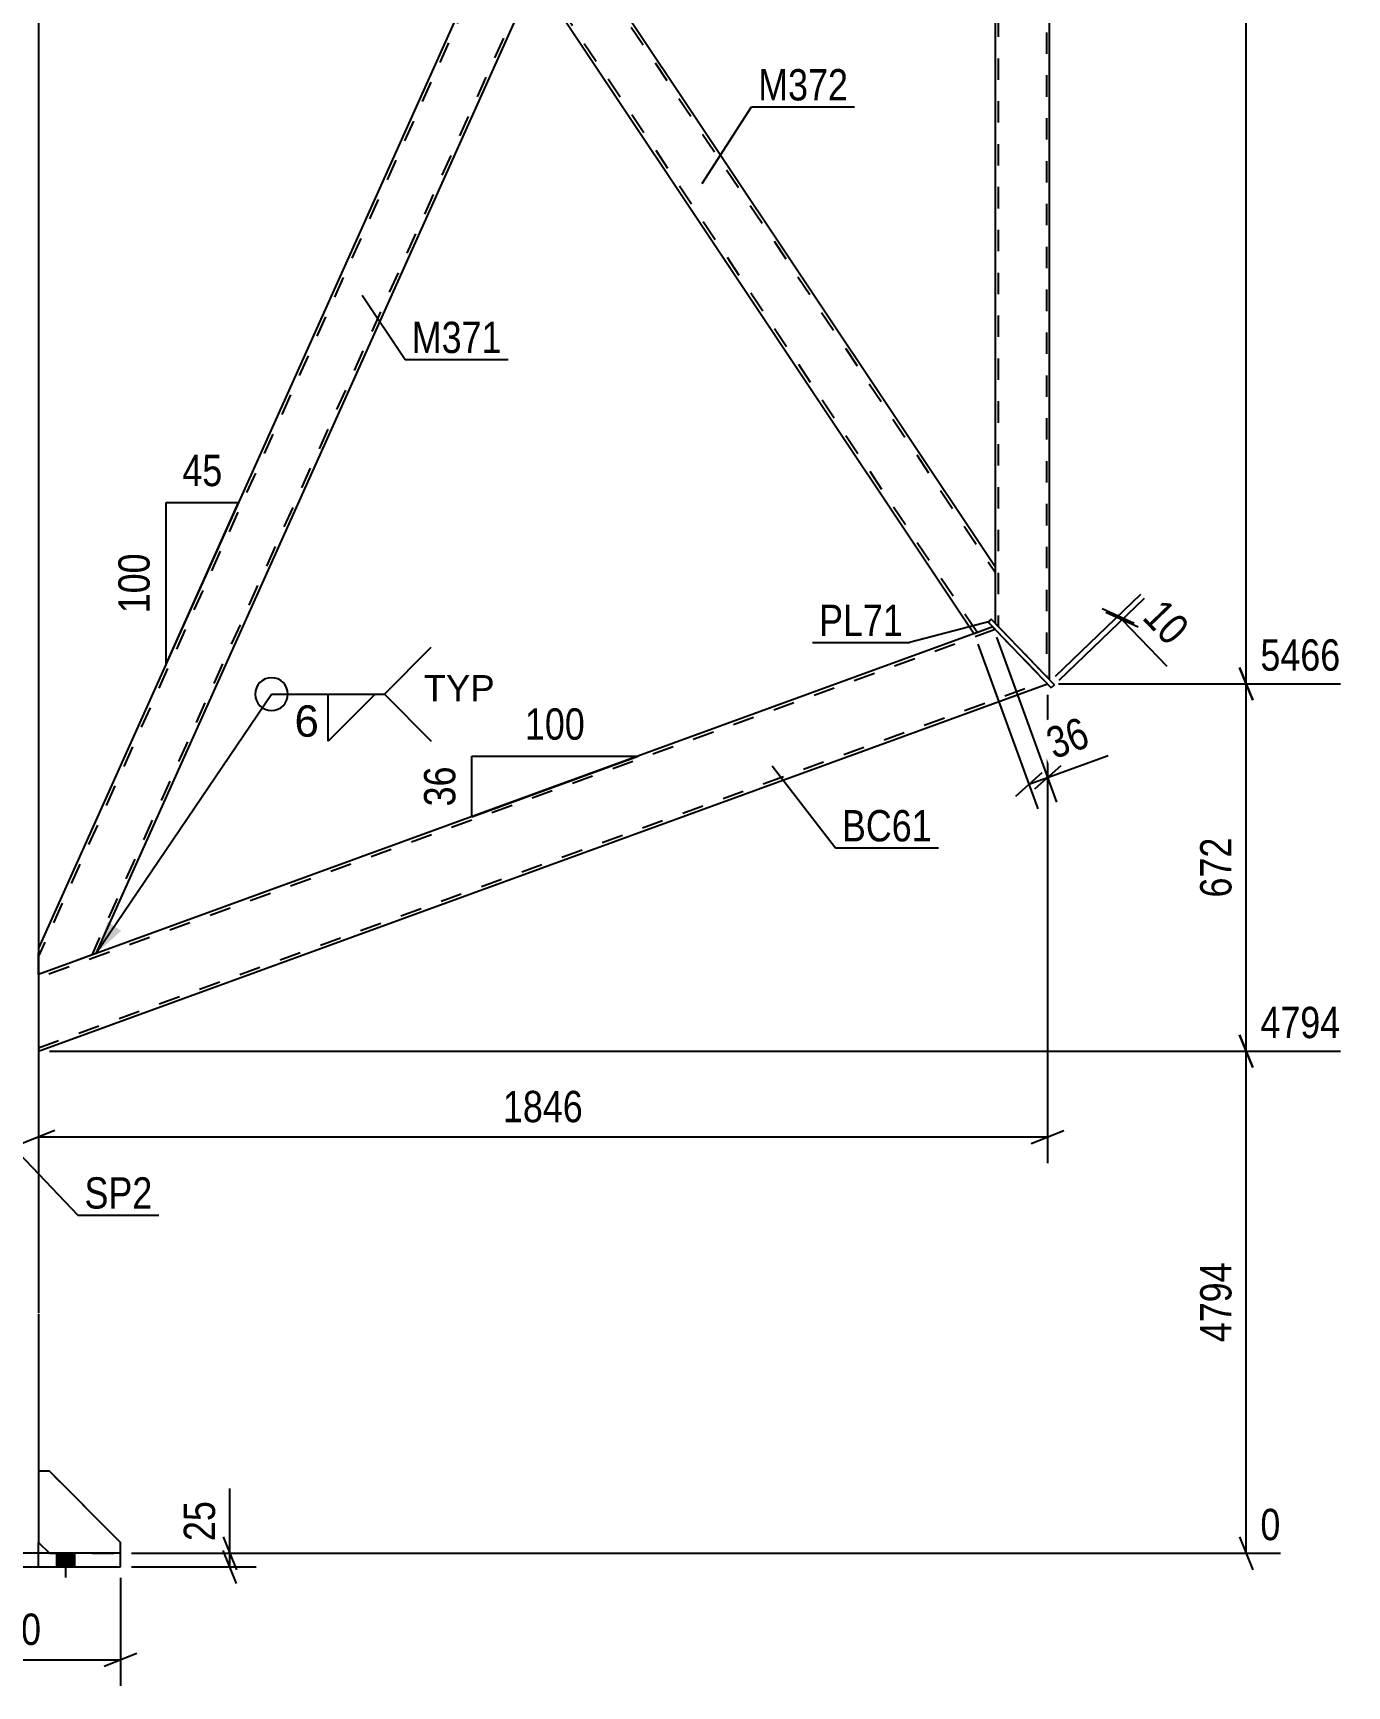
# Model space of a CAD drawing. Header units: millimetres. Extents: x 0 to 841, y 0 to 594.
# Drawn here: x 336.5 to 456.7, y 261.4 to 412.5 of the extents above; entities that cross this region are included whole.
import ezdxf

# ---------------------------------------------------------------- set-up
doc = ezdxf.new("R2010")
doc.units = ezdxf.units.MM
doc.linetypes.add('DXK_LINE_DOT2', pattern=[3.9198, 1.9599, -1.9599])
doc.styles.add('Arial', font='ARIAL.TTF', dxfattribs={"height": 0.2})
doc.styles.add('Arial Narrow', font='ARIALN.TTF', dxfattribs={"height": 0.2})

# ---------------------------------------------------------------- blocks, each defined once
blk = doc.blocks.new('Part-682121906-6496 - 6415')
at = {"color": 2, "linetype": 'Continuous'}
for p, q in [((384.59, 422.54), (382.46, 417.81)), ((384.88, 423.19), (384.59, 422.54)), ((384.88, 423.19), (424.53, 363.78)), ((382.46, 417.81), (422.63, 357.62)), ((424.53, 363.78), (424.53, 362.7)), ((424.53, 362.7), (424.53, 358.6))]:
    blk.add_line(p, q, dxfattribs=at)
at = {"color": 7, "linetype": 'DXK_LINE_DOT2'}
for p, q in [((384.73, 422.87), (424.53, 363.24)), ((384.79, 423), (384.88, 423.19)), ((382.61, 418.13), (422.92, 357.73)), ((424.53, 363.69), (424.53, 362.7)), ((424.33, 358.24), (422.63, 357.62)), ((424.19, 358.96), (423.9, 358.69)), ((423.9, 358.69), (424.33, 358.24)), ((424.53, 358.6), (424.19, 358.96))]:
    blk.add_line(p, q, dxfattribs=at)
blk = doc.blocks.new('Part-682121906-6461 - 6415')
at = {"color": 7, "linetype": 'DXK_LINE_DOT2'}
for p, q in [((422.72, 518.91), (337.03, 328.14)), ((424.53, 512.2), (341.9, 328.24)), ((337.03, 326.47), (337.03, 328.87)), ((342.29, 328.38), (337.03, 326.47))]:
    blk.add_line(p, q, dxfattribs=at)
at = {"color": 2, "linetype": 'Continuous'}
for p, q in [((379.18, 422.72), (337.03, 328.87)), ((382.46, 417.81), (342.29, 328.38))]:
    blk.add_line(p, q, dxfattribs=at)
blk = doc.blocks.new('Part-682121906-6466 - 6415')
at = {"color": 2, "linetype": 'Continuous'}
for p, q in [((344.53, 273.53), (304.53, 273.53)), ((304.53, 273.53), (304.53, 272.28)), ((304.53, 272.28), (344.53, 272.28)), ((312.03, 272.28), (312.03, 273.53)), ((337.03, 272.28), (337.03, 273.53)), ((344.53, 272.28), (344.53, 273.53))]:
    blk.add_line(p, q, dxfattribs=at)
at = {"color": 7, "linetype": 'DXK_LINE_DOT2'}
for p, q in [((312.03, 272.28), (312.03, 273.53)), ((337.03, 272.28), (337.03, 273.53))]:
    blk.add_line(p, q, dxfattribs=at)
blk = doc.blocks.new('Bolt-682121906-6536 - 6415')
at = {"linetype": 'Continuous'}
for points in [[(308.71, 272.28), (310.36, 272.28), (310.36, 273.53), (308.71, 273.53)], [(308.71, 272.28), (310.36, 272.28), (310.36, 273.53), (308.71, 273.53)], [(318.71, 272.28), (320.36, 272.28), (320.36, 273.53), (318.71, 273.53)], [(318.71, 272.28), (320.36, 272.28), (320.36, 273.53), (318.71, 273.53)], [(328.71, 272.28), (330.36, 272.28), (330.36, 273.53), (328.71, 273.53)], [(328.71, 272.28), (330.36, 272.28), (330.36, 273.53), (328.71, 273.53)], [(338.71, 272.28), (340.36, 272.28), (340.36, 273.53), (338.71, 273.53)], [(338.71, 272.28), (340.36, 272.28), (340.36, 273.53), (338.71, 273.53)]]:
    blk.add_hatch(color=1, dxfattribs=at).paths.add_polyline_path(points)
at = {"color": 1, "linetype": 'Continuous'}
for p, q in [((308.71, 272.28), (308.71, 273.53)), ((308.71, 272.28), (308.71, 273.53)), ((309.53, 271.33), (309.53, 273.53)), ((309.53, 271.33), (309.53, 273.53)), ((310.36, 272.28), (310.36, 273.53)), ((310.36, 272.28), (310.36, 273.53)), ((318.71, 272.28), (318.71, 273.53)), ((318.71, 272.28), (318.71, 273.53)), ((319.53, 271.33), (319.53, 273.53)), ((319.53, 271.33), (319.53, 273.53)), ((320.36, 272.28), (320.36, 273.53)), ((320.36, 272.28), (320.36, 273.53)), ((328.71, 272.28), (328.71, 273.53)), ((328.71, 272.28), (328.71, 273.53)), ((329.53, 271.33), (329.53, 273.53)), ((329.53, 271.33), (329.53, 273.53)), ((330.36, 272.28), (330.36, 273.53)), ((330.36, 272.28), (330.36, 273.53)), ((338.71, 272.28), (338.71, 273.53)), ((338.71, 272.28), (338.71, 273.53)), ((339.53, 271.33), (339.53, 273.53)), ((339.53, 271.33), (339.53, 273.53)), ((340.36, 272.28), (340.36, 273.53)), ((340.36, 272.28), (340.36, 273.53))]:
    blk.add_line(p, q, dxfattribs=at)
blk = doc.blocks.new('Part-682121906-6550 - 6415')
at = {"color": 2, "linetype": 'Continuous'}
for p, q in [((338.03, 281.03), (337.03, 281.03)), ((337.03, 281.03), (337.03, 274.53)), ((338.03, 281.03), (344.53, 274.53)), ((337.03, 274.53), (338.03, 273.53)), ((344.53, 273.53), (344.53, 274.53))]:
    blk.add_line(p, q, dxfattribs=at)
at = {"color": 7, "linetype": 'DXK_LINE_DOT2'}
blk.add_line((338.03, 273.53), (344.53, 273.53), dxfattribs=at)
blk = doc.blocks.new('Part-682121906-6551 - 6415')
at = {"color": 7, "linetype": 'DXK_LINE_DOT2'}
for p, q in [((338.03, 281.03), (337.03, 281.03)), ((337.03, 281.03), (337.03, 274.53)), ((344.53, 274.53), (338.03, 281.03)), ((337.03, 274.53), (338.03, 273.53)), ((344.53, 273.53), (344.53, 274.53)), ((338.03, 273.53), (344.53, 273.53))]:
    blk.add_line(p, q, dxfattribs=at)
blk = doc.blocks.new('Part-682121906-6566 - 6415')
at = {"color": 2, "linetype": 'Continuous'}
for p, q in [((424.19, 358.96), (423.9, 358.69)), ((423.9, 358.69), (429.67, 352.68)), ((429.96, 352.95), (424.19, 358.96)), ((429.96, 352.95), (429.67, 352.68))]:
    blk.add_line(p, q, dxfattribs=at)
blk = doc.blocks.new('Part-682121906-6571 - 6415')
at = {"color": 2, "linetype": 'Continuous'}
for p, q in [((337.03, 494.29), (337.03, 295.53)), ((337.03, 295.43), (337.03, 281.03)), ((337.03, 273.53), (337.03, 274.53))]:
    blk.add_line(p, q, dxfattribs=at)
at = {"color": 7, "linetype": 'DXK_LINE_DOT2'}
for p, q in [((337.03, 281.03), (337.03, 274.53)), ((337.03, 273.53), (312.03, 273.53))]:
    blk.add_line(p, q, dxfattribs=at)
blk = doc.blocks.new('Part-682121906-6576 - 6415')
at = {"color": 7, "linetype": 'DXK_LINE_DOT2'}
for p, q in [((429.23, 526.28), (429.23, 353.71)), ((424.83, 519.99), (424.83, 358.29)), ((424.53, 363.78), (424.53, 358.6)), ((424.53, 358.6), (429.53, 353.4))]:
    blk.add_line(p, q, dxfattribs=at)
at = {"color": 2, "linetype": 'Continuous'}
for p, q in [((429.53, 353.4), (429.53, 526.71)), ((424.53, 511.47), (424.53, 363.78))]:
    blk.add_line(p, q, dxfattribs=at)
blk = doc.blocks.new('Part-682121906-6581 - 6415')
at = {"color": 2, "linetype": 'Continuous'}
for p, q in [((424.33, 358.24), (337.03, 326.47)), ((337.03, 319.44), (429.33, 353.04))]:
    blk.add_line(p, q, dxfattribs=at)
at = {"color": 7, "linetype": 'DXK_LINE_DOT2'}
for p, q in [((424.33, 358.24), (429.33, 353.04)), ((424.55, 358), (337.03, 326.15)), ((337.03, 319.76), (429.1, 353.27)), ((337.03, 326.47), (337.03, 319.44))]:
    blk.add_line(p, q, dxfattribs=at)
blk = doc.blocks.new('StraightDimension-682121906-34079 - 6415')
at = {"color": 7, "linetype": 'Continuous'}
for p, q in [((353.93, 275.03), (355.13, 272.03)), ((355.13, 270.78), (353.93, 273.78)), ((345.53, 273.53), (356.93, 273.53)), ((345.53, 272.28), (356.93, 272.28)), ((354.53, 272.28), (354.53, 273.53))]:
    blk.add_line(p, q, dxfattribs=at)
at = {"color": 0}
blk.add_wipeout([(353.78, 278.91), (349.58, 278.91), (349.58, 274.05), (353.78, 274.05)], dxfattribs=at)
at = {"color": 7, "linetype": 'Continuous'}
blk.add_line((354.53, 273.53), (354.53, 279.44), dxfattribs=at)
blk.add_line((354.53, 273.53), (354.53, 279.44), dxfattribs=at)
at = {"color": 3, "style": 'Arial Narrow'}
blk.add_text('25', height=2.863, rotation=90.0002, dxfattribs=at).set_placement((353.18, 274.65))
blk = doc.blocks.new('StraightDimension-682121906-36600 - 6415')
at = {"color": 7, "linetype": 'Continuous'}
for p, q in [((429.33, 352.04), (429.33, 309.2)), ((337.03, 318.44), (337.03, 309.2)), ((338.53, 312.2), (335.53, 311)), ((337.03, 311.6), (429.33, 311.6)), ((427.83, 311), (430.83, 312.2))]:
    blk.add_line(p, q, dxfattribs=at)
at = {"color": 0}
blk.add_wipeout([(387.44, 312.35), (387.44, 316.55), (378.92, 316.55), (378.92, 312.35)], dxfattribs=at)
at = {"color": 3, "style": 'Arial Narrow'}
blk.add_text('1846', height=2.863, dxfattribs=at).set_placement((379.52, 312.95))
blk = doc.blocks.new('StraightDimension-682121906-6667 - 6415')
at = {"color": 7, "linetype": 'Continuous'}
for p, q in [((447.51, 353.04), (447.51, 526.71)), ((446.91, 354.54), (448.11, 351.54)), ((430.33, 353.04), (456.13, 353.04))]:
    blk.add_line(p, q, dxfattribs=at)
blk = doc.blocks.new('StraightDimension-682121906-6611 - 6415')
at = {"color": 7, "linetype": 'Continuous'}
for p, q in [((430.05, 353.73), (437.86, 361.23)), ((430.39, 353.37), (438.2, 360.87)), ((434.33, 359.92), (437.27, 358.59)), ((437.62, 358.23), (434.68, 359.56)), ((435.8, 359.26), (436.15, 358.9))]:
    blk.add_line(p, q, dxfattribs=at)
at = {"color": 0}
blk.add_wipeout([(440.42, 355.54), (443.45, 358.45), (440.08, 361.95), (437.05, 359.04)], dxfattribs=at)
at = {"color": 7, "linetype": 'Continuous'}
blk.add_line((436.15, 358.9), (440.24, 354.64), dxfattribs=at)
blk.add_line((436.15, 358.9), (440.24, 354.64), dxfattribs=at)
at = {"color": 3, "style": 'Arial Narrow'}
blk.add_text('10', height=2.863, rotation=-46.146, dxfattribs=at).set_placement((437.9, 359.02))
blk = doc.blocks.new('StraightDimension-682121906-6626 - 6415')
at = {"color": 7, "linetype": 'Continuous'}
for p, q in [((424.67, 357.3), (430.16, 342.22)), ((422.97, 356.68), (428.46, 341.6)), ((426.43, 342.78), (428.84, 344.93)), ((430.54, 345.55), (428.13, 343.4)), ((427.64, 343.86), (429.34, 344.47))]:
    blk.add_line(p, q, dxfattribs=at)
at = {"color": 0}
blk.add_wipeout([(434.14, 347.02), (432.7, 350.97), (428.14, 349.3), (429.57, 345.36)], dxfattribs=at)
at = {"color": 7, "linetype": 'Continuous'}
blk.add_line((429.34, 344.47), (434.89, 346.49), dxfattribs=at)
blk.add_line((429.34, 344.47), (434.89, 346.49), dxfattribs=at)
at = {"color": 3, "style": 'Arial Narrow'}
blk.add_text('36', height=2.863, rotation=20.002, dxfattribs=at).set_placement((429.93, 346.13))
blk = doc.blocks.new('StraightDimension-682121906-6650 - 6415')
at = {"color": 7, "linetype": 'Continuous'}
for p, q in [((448.11, 317.94), (446.91, 320.94)), ((338.03, 319.44), (456.13, 319.44)), ((447.51, 273.53), (447.51, 319.44)), ((446.91, 275.03), (448.11, 272.03)), ((345.53, 273.53), (450.64, 273.53))]:
    blk.add_line(p, q, dxfattribs=at)
at = {"color": 0, "linetype": 'Continuous'}
for points in [[(456.73, 320.04), (456.73, 324.24), (448.21, 324.24), (448.21, 320.04)], [(451.24, 274.13), (451.24, 278.33), (448.21, 278.33), (448.21, 274.13)]]:
    blk.add_wipeout(points, dxfattribs=at)
at = {"color": 0}
blk.add_wipeout([(446.76, 300.74), (442.56, 300.74), (442.56, 292.23), (446.76, 292.23)], dxfattribs=at)
at = {"color": 3, "linetype": 'Continuous', "style": 'Arial Narrow'}
for s, height, p in [('4794', 2.863, (448.81, 320.64)), ('0', 2.86, (448.81, 274.73))]:
    blk.add_text(s, height=height, dxfattribs=at).set_placement(p)
at = {"color": 3, "style": 'Arial Narrow'}
blk.add_text('4794', height=2.863, rotation=90.0002, dxfattribs=at).set_placement((446.16, 292.83))
blk = doc.blocks.new('StraightDimension-682121906-6658 - 6415')
at = {"color": 7, "linetype": 'Continuous'}
for p, q in [((448.11, 351.54), (446.91, 354.54)), ((430.33, 353.04), (456.13, 353.04)), ((447.51, 319.44), (447.51, 353.04)), ((446.91, 320.94), (448.11, 317.94)), ((338.03, 319.44), (456.13, 319.44))]:
    blk.add_line(p, q, dxfattribs=at)
at = {"color": 0, "linetype": 'Continuous'}
blk.add_wipeout([(456.73, 353.64), (456.73, 357.84), (448.21, 357.84), (448.21, 353.64)], dxfattribs=at)
at = {"color": 0}
blk.add_wipeout([(446.76, 339.58), (442.56, 339.58), (442.56, 332.9), (446.76, 332.9)], dxfattribs=at)
at = {"color": 3, "linetype": 'Continuous', "style": 'Arial Narrow'}
blk.add_text('5466', height=2.863, dxfattribs=at).set_placement((448.81, 354.24))
at = {"color": 3, "style": 'Arial Narrow'}
blk.add_text('672', height=2.863, rotation=90.0002, dxfattribs=at).set_placement((446.16, 333.5))
blk = doc.blocks.new('AngleDimension-682121906-10763 - 6415')
at = {"color": 7, "linetype": 'Continuous'}
for p, q in [((348.7, 369.62), (355.34, 369.62)), ((348.7, 354.84), (355.34, 369.62)), ((348.7, 354.84), (348.7, 369.62)), ((352.58, 363.49), (355.34, 369.62))]:
    blk.add_line(p, q, dxfattribs=at)
at = {"color": 0}
for points in [[(354.44, 370.52), (354.44, 374.72), (349.59, 374.72), (349.59, 370.52)], [(347.8, 365.57), (343.6, 365.57), (343.6, 358.89), (347.8, 358.89)]]:
    blk.add_wipeout(points, dxfattribs=at)
at = {"color": 3, "style": 'Arial Narrow'}
blk.add_text('45', height=2.863, dxfattribs=at).set_placement((350.19, 371.12))
blk.add_text('100', height=2.863, rotation=90.0002, dxfattribs=at).set_placement((347.2, 359.49))
blk = doc.blocks.new('AngleDimension-682121906-14574 - 6415')
at = {"color": 7, "linetype": 'Continuous'}
for p, q in [((376.66, 346.43), (391.88, 346.43)), ((376.66, 340.89), (391.88, 346.43)), ((376.66, 340.89), (376.66, 346.43)), ((391.88, 346.43), (391.88, 346.43))]:
    blk.add_line(p, q, dxfattribs=at)
at = {"color": 0}
for points in [[(387.61, 347.33), (387.61, 351.53), (380.93, 351.53), (380.93, 347.33)], [(375.76, 346.09), (371.56, 346.09), (371.56, 341.23), (375.76, 341.23)]]:
    blk.add_wipeout(points, dxfattribs=at)
at = {"color": 3, "style": 'Arial Narrow'}
blk.add_text('100', height=2.863, dxfattribs=at).set_placement((381.53, 347.93))
blk.add_text('36', height=2.863, rotation=90.0002, dxfattribs=at).set_placement((375.16, 341.83))
blk = doc.blocks.new('StraightDimension-682121906-36407 - 6415')
at = {"color": 7, "linetype": 'Continuous'}
for p, q in [((324.53, 272.53), (324.53, 261.4)), ((344.53, 271.28), (344.53, 261.4)), ((326.03, 264.4), (323.03, 263.2)), ((324.53, 263.8), (344.53, 263.8)), ((343.03, 263.2), (346.03, 264.4))]:
    blk.add_line(p, q, dxfattribs=at)
at = {"color": 0}
blk.add_wipeout([(337.87, 264.55), (337.87, 268.75), (331.19, 268.75), (331.19, 264.55)], dxfattribs=at)
at = {"color": 3, "style": 'Arial Narrow'}
blk.add_text('400', height=2.863, dxfattribs=at).set_placement((331.79, 265.15))
blk = doc.blocks.new('Mark-682121906-6492 - 6415')
at = {"color": 0}
blk.add_wipeout([(411.09, 406.39), (411.09, 409.39), (402.87, 409.39), (402.87, 406.39)], dxfattribs=at)
blk.add_wipeout([(411.09, 406.39), (411.09, 409.39), (402.87, 409.39), (402.87, 406.39)], dxfattribs=at)
at = {"color": 30, "linetype": 'Continuous'}
for p, q in [((397.74, 398.79), (402.27, 405.79)), ((402.27, 405.79), (411.69, 405.79))]:
    blk.add_line(p, q, dxfattribs=at)
at = {"color": 3, "style": 'Arial Narrow'}
blk.add_text('M372', height=2.863, dxfattribs=at).set_placement((402.87, 406.39))
blk = doc.blocks.new('Mark-682121906-6457 - 6415')
at = {"color": 0}
blk.add_wipeout([(379.41, 383.29), (379.41, 386.29), (371.18, 386.29), (371.18, 383.29)], dxfattribs=at)
blk.add_wipeout([(379.41, 383.29), (379.41, 386.29), (371.18, 386.29), (371.18, 383.29)], dxfattribs=at)
at = {"color": 30, "linetype": 'Continuous'}
for p, q in [((366.63, 388.57), (370.58, 382.69)), ((370.58, 382.69), (380.01, 382.69))]:
    blk.add_line(p, q, dxfattribs=at)
at = {"color": 3, "style": 'Arial Narrow'}
blk.add_text('M371', height=2.863, dxfattribs=at).set_placement((371.18, 383.29))
blk = doc.blocks.new('Mark-682121906-6467 - 6415')
at = {"color": 0}
blk.add_wipeout([(347.45, 305.05), (347.45, 308.05), (341.24, 308.05), (341.24, 305.05)], dxfattribs=at)
blk.add_wipeout([(347.45, 305.05), (347.45, 308.05), (341.24, 308.05), (341.24, 305.05)], dxfattribs=at)
at = {"color": 30, "linetype": 'Continuous'}
for p, q in [((334.66, 310.74), (340.64, 304.45)), ((340.64, 304.45), (348.05, 304.45))]:
    blk.add_line(p, q, dxfattribs=at)
at = {"color": 3, "style": 'Arial Narrow'}
blk.add_text('SP2', height=2.863, dxfattribs=at).set_placement((341.24, 305.05))
blk = doc.blocks.new('Mark-682121906-6562 - 6415')
at = {"color": 0}
blk.add_wipeout([(416.12, 357.41), (416.12, 360.41), (408.44, 360.41), (408.44, 357.41)], dxfattribs=at)
blk.add_wipeout([(416.12, 357.41), (416.12, 360.41), (408.44, 360.41), (408.44, 357.41)], dxfattribs=at)
at = {"color": 30, "linetype": 'Continuous'}
for p in [(424.06, 358.75), (407.84, 356.81)]:
    blk.add_line(p, (416.72, 356.81), dxfattribs=at)
at = {"color": 3, "style": 'Arial Narrow'}
blk.add_text('PL71', height=2.863, dxfattribs=at).set_placement((408.44, 357.41))
blk = doc.blocks.new('Mark-682121906-6577 - 6415')
at = {"color": 0}
blk.add_wipeout([(418.75, 338.63), (418.75, 341.63), (410.53, 341.63), (410.53, 338.63)], dxfattribs=at)
blk.add_wipeout([(418.75, 338.63), (418.75, 341.63), (410.53, 341.63), (410.53, 338.63)], dxfattribs=at)
at = {"color": 30, "linetype": 'Continuous'}
for p, q in [((404.16, 345.55), (409.93, 338.03)), ((409.93, 338.03), (419.35, 338.03))]:
    blk.add_line(p, q, dxfattribs=at)
at = {"color": 3, "style": 'Arial Narrow'}
blk.add_text('BC61', height=2.863, dxfattribs=at).set_placement((410.53, 338.63))
blk = doc.blocks.new('WeldMark-682121906-14719 - 6415')
at = {"linetype": 'Continuous'}
blk.add_hatch(color=30, dxfattribs=at).paths.add_polyline_path([(344.6, 330.45), (342.29, 328.38), (343.36, 331.29)])
at = {"color": 3, "linetype": 'Continuous'}
for q in [(372.96, 356.38), (372.96, 347.81)]:
    blk.add_line((368.67, 352.1), q, dxfattribs=at)
at = {"color": 30, "linetype": 'Continuous'}
blk.add_line((342.29, 328.38), (358.35, 352.1), dxfattribs=at)
at = {"color": 3, "linetype": 'Continuous'}
blk.add_arc((358.35, 352.1), 1.5, 90, 270, dxfattribs=at)
at = {"color": 0}
blk.add_wipeout([(362.87, 348), (362.87, 351.4), (360.25, 351.4), (360.25, 348)], dxfattribs=at)
at = {"color": 30, "linetype": 'Continuous'}
blk.add_line((358.35, 352.1), (368.67, 352.1), dxfattribs=at)
at = {"color": 3, "linetype": 'Continuous'}
for p, q in [((363.53, 352.1), (367.82, 352.1)), ((367.82, 352.1), (363.53, 347.81)), ((363.53, 347.81), (363.53, 352.1))]:
    blk.add_line(p, q, dxfattribs=at)
blk.add_arc((358.35, 352.1), 1.5, 270, 90, dxfattribs=at)
at = {"color": 3, "style": 'Arial'}
blk.add_text('6', height=2.87, dxfattribs=at).set_placement((360.45, 348.2))
at = {"color": 0, "linetype": 'Continuous'}
blk.add_wipeout([(378.75, 351.45), (378.75, 353.95), (372.27, 353.95), (372.27, 351.45)], dxfattribs=at)
blk.add_wipeout([(378.75, 351.45), (378.75, 353.95), (372.27, 353.95), (372.27, 351.45)], dxfattribs=at)
at = {"color": 3, "linetype": 'Continuous', "style": 'Arial'}
blk.add_text('TYP', height=2.388, dxfattribs=at).set_placement((372.27, 351.45))

msp = doc.modelspace()

# ---------------------------------------------------------------- block references
for name in ['Part-682121906-6576 - 6415', 'Part-682121906-6461 - 6415', 'Part-682121906-6571 - 6415', 'Part-682121906-6496 - 6415', 'Part-682121906-6581 - 6415', 'Part-682121906-6566 - 6415', 'Part-682121906-6550 - 6415', 'Part-682121906-6551 - 6415', 'StraightDimension-682121906-34079 - 6415', 'Part-682121906-6466 - 6415', 'Bolt-682121906-6536 - 6415']:
    msp.add_blockref(name, (0, 0))

# ---------------------------------------------------------------- next in the draw order: block references
for name in ['Mark-682121906-6492 - 6415', 'Mark-682121906-6457 - 6415', 'StraightDimension-682121906-36600 - 6415']:
    msp.add_blockref(name, (0, 0))

# ---------------------------------------------------------------- next in the draw order: block references
for name in ['StraightDimension-682121906-6667 - 6415', 'StraightDimension-682121906-6650 - 6415']:
    msp.add_blockref(name, (0, 0))

# ---------------------------------------------------------------- next in the draw order: block references
for name in ['StraightDimension-682121906-6611 - 6415', 'Mark-682121906-6467 - 6415', 'StraightDimension-682121906-36407 - 6415']:
    msp.add_blockref(name, (0, 0))

# ---------------------------------------------------------------- next in the draw order: block references
msp.add_blockref('StraightDimension-682121906-6626 - 6415', (0, 0))

# ---------------------------------------------------------------- next in the draw order: block references
msp.add_blockref('StraightDimension-682121906-6658 - 6415', (0, 0))

# ---------------------------------------------------------------- next in the draw order: block references
for name in ['AngleDimension-682121906-10763 - 6415', 'Mark-682121906-6562 - 6415', 'AngleDimension-682121906-14574 - 6415', 'Mark-682121906-6577 - 6415']:
    msp.add_blockref(name, (0, 0))

# ---------------------------------------------------------------- next in the draw order: block references
msp.add_blockref('WeldMark-682121906-14719 - 6415', (0, 0))

doc.saveas('drawing.dxf')
